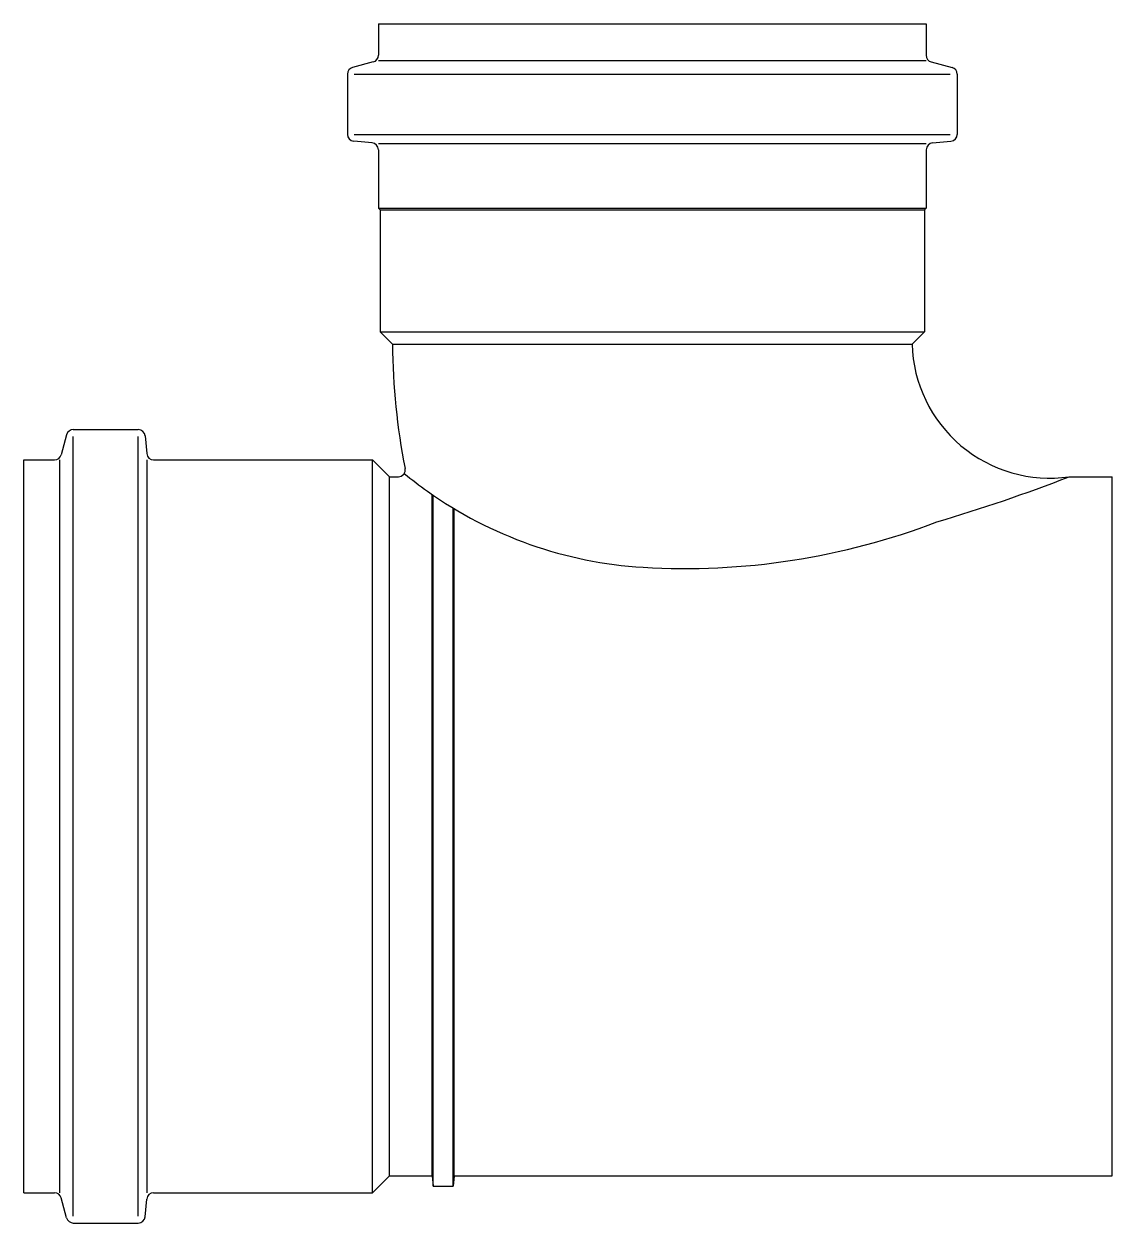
# Model space of a CAD drawing. Header units: millimetres. Extents: x 1956.049 to 1956.207, y 1841.384 to 1841.558.
import ezdxf

# ---------------------------------------------------------------- set-up
doc = ezdxf.new("R2010")
doc.units = ezdxf.units.MM

msp = doc.modelspace()

# ---------------------------------------------------------------- linework, layer by layer
for p, q in [((1956.100684837483, 1841.557922290836), (1956.180284837483, 1841.557922290836)), ((1956.100684837483, 1841.557922290836), (1956.100684837483, 1841.553370806403)), ((1956.180284837483, 1841.557922290836), (1956.180284837483, 1841.553370806403)), ((1956.100684837483, 1841.552603479415), (1956.180284837483, 1841.552603479415)), ((1956.099943656528, 1841.552404880576), (1956.096926018438, 1841.551596306887)), ((1956.181026018438, 1841.552404880576), (1956.184043656528, 1841.551596306887)), ((1956.096184837483, 1841.550630381061), (1956.096184837483, 1841.541882924883)), ((1956.097184837483, 1841.550630381061), (1956.183784837483, 1841.550630381061)), ((1956.184784837483, 1841.550630381061), (1956.184784837483, 1841.541882924883)), ((1956.099771993226, 1841.540652758247), (1956.09709768174, 1841.540886730185)), ((1956.097184837483, 1841.541882924883), (1956.183784837483, 1841.541882924883)), ((1956.100684837483, 1841.540572894723), (1956.180284837483, 1841.540572894723)), ((1956.181197681741, 1841.540652758247), (1956.183871993226, 1841.540886730185)), ((1956.100684837483, 1841.539656563549), (1956.100684837483, 1841.531176706424)), ((1956.180284837483, 1841.539656563549), (1956.180284837483, 1841.531176706424)), ((1956.100684837483, 1841.531176706424), (1956.180284837483, 1841.531176706424)), ((1956.100684837483, 1841.531176706424), (1956.100934837483, 1841.530926706424)), ((1956.100934837483, 1841.530926706424), (1956.180034837483, 1841.530926706424)), ((1956.100934837483, 1841.530926706424), (1956.100934837483, 1841.513176706424)), ((1956.180284837483, 1841.531176706424), (1956.180034837483, 1841.530926706424)), ((1956.180034837483, 1841.530926706424), (1956.180034837483, 1841.513176706424)), ((1956.100934837483, 1841.513176706424), (1956.180034837483, 1841.513176706424)), ((1956.100934837483, 1841.513176706424), (1956.102734837483, 1841.511376706424)), ((1956.180034837483, 1841.513176706424), (1956.178234837483, 1841.511376706424)), ((1956.102734837483, 1841.511376706424), (1956.178234837483, 1841.511376706424)), ((1956.056343021544, 1841.498972290836), (1956.065799484772, 1841.498972290836)), ((1956.055377095718, 1841.498231109881), (1956.054595316948, 1841.495313471791)), ((1956.056343021544, 1841.384672290836), (1956.056343021544, 1841.497972290836)), ((1956.065799484772, 1841.384672290836), (1956.065799484772, 1841.497972290836)), ((1956.06679567947, 1841.498059446579), (1956.067020902542, 1841.495485135094)), ((1956.049184837483, 1841.388072290836), (1956.049184837483, 1841.494572290836)), ((1956.049184837483, 1841.494572290836), (1956.053629391122, 1841.494572290836)), ((1956.05439671811, 1841.388072290836), (1956.05439671811, 1841.494572290836)), ((1956.067100766066, 1841.388072290836), (1956.067100766066, 1841.494572290836)), ((1956.06801709724, 1841.494572290836), (1956.09984610732, 1841.494572290836)), ((1956.09984610732, 1841.388072290836), (1956.09984610732, 1841.494572290836)), ((1956.09984610732, 1841.494572290836), (1956.10229610732, 1841.492122290836)), ((1956.10229610732, 1841.390522290836), (1956.10229610732, 1841.492122290836)), ((1956.10229610732, 1841.492122290836), (1956.103583846997, 1841.492122290836)), ((1956.201056184679, 1841.492122290836), (1956.207284837483, 1841.492122290836)), ((1956.207284837483, 1841.390522290836), (1956.207284837483, 1841.492122290836)), ((1956.10849610732, 1841.390522290836), (1956.10849610732, 1841.489543869008)), ((1956.108627340316, 1841.389022290836), (1956.108627340316, 1841.489453447399)), ((1956.111564874325, 1841.389022290836), (1956.111564874325, 1841.487558199414)), ((1956.11169610732, 1841.390522290836), (1956.11169610732, 1841.487479052358)), ((1956.09984610732, 1841.388072290836), (1956.10229610732, 1841.390522290836)), ((1956.10229610732, 1841.390522290836), (1956.10849610732, 1841.390522290836)), ((1956.10849610732, 1841.390522290836), (1956.108627340316, 1841.389022290836)), ((1956.11169610732, 1841.390522290836), (1956.111564874325, 1841.389022290836)), ((1956.11169610732, 1841.390522290836), (1956.207284837483, 1841.390522290836)), ((1956.108627340316, 1841.389022290836), (1956.111564874325, 1841.389022290836)), ((1956.049184837483, 1841.388072290836), (1956.053629391122, 1841.388072290836)), ((1956.055377095718, 1841.384413471791), (1956.054595316948, 1841.387331109881)), ((1956.06679567947, 1841.384585135094), (1956.067020902542, 1841.387159446579)), ((1956.06801709724, 1841.388072290836), (1956.09984610732, 1841.388072290836)), ((1956.056343021544, 1841.383672290836), (1956.065799484772, 1841.383672290836))]:
    msp.add_line(p, q)
for points in [[(1956.104440608802, 1841.492606578504, 0.01765668348130281), (1956.107817983534, 1841.490019348938, 0.1405025883905687)], [(1956.107817983534, 1841.490019348938, 0.1405025883905687), (1956.139135376893, 1841.478969226241, 0.1071347334429345), (1956.181828083138, 1841.48557135412, 0.02126013874612609), (1956.201056184679, 1841.492122290836, 0.06362968739289457)]]:
    msp.add_lwpolyline(points, format="xyb")
for centre, radius, start, end in [((1956.099684837483, 1841.553370806403), 0.001, 285.0000000000484, 6.361109362927034e-15), ((1956.181284837483, 1841.553370806403), 0.001, 180, 254.9999999999516), ((1956.097184837483, 1841.550630381061), 0.001, 105.0000000000484, 180), ((1956.183784837483, 1841.550630381061), 0.001, 6.361109362927034e-15, 74.99999999995161), ((1956.097184837483, 1841.541882924883), 0.001, 180, 264.9999999999218), ((1956.099684837483, 1841.539656563549), 0.001, 6.361109362927034e-15, 84.99999999992184), ((1956.181284837483, 1841.539656563549), 0.001, 95.00000000007817, 180), ((1956.183784837483, 1841.541882924883), 0.001, 275.0000000000782, 6.361109362927034e-15), ((1956.198234837483, 1841.511922290836), 0.0955, 180.3273283158274, 191.2341299946814), ((1956.198234837483, 1841.511922290836), 0.02, 181.5424107913005, 278.1096144557001), ((1956.056343021544, 1841.497972290836), 0.001, 90, 165.0000000009362), ((1956.065799484772, 1841.497972290836), 0.001, 4.999999999176406, 90), ((1956.053629391122, 1841.495572290836), 0.001, 270, 345.0000000009362), ((1956.06801709724, 1841.495572290836), 0.001, 184.9999999991764, 270), ((1956.103583846997, 1841.493122290836), 0.001, 270, 11.23412999468144), ((1956.053629391122, 1841.387072290836), 0.001, 14.99999999906386, 90), ((1956.06801709724, 1841.387072290836), 0.001, 90, 175.0000000008236), ((1956.056343021544, 1841.384672290836), 0.001, 194.9999999990638, 270), ((1956.065799484772, 1841.384672290836), 0.001, 270, 355.0000000008236)]:
    msp.add_arc(centre, radius, start, end)

doc.saveas('drawing.dxf')
